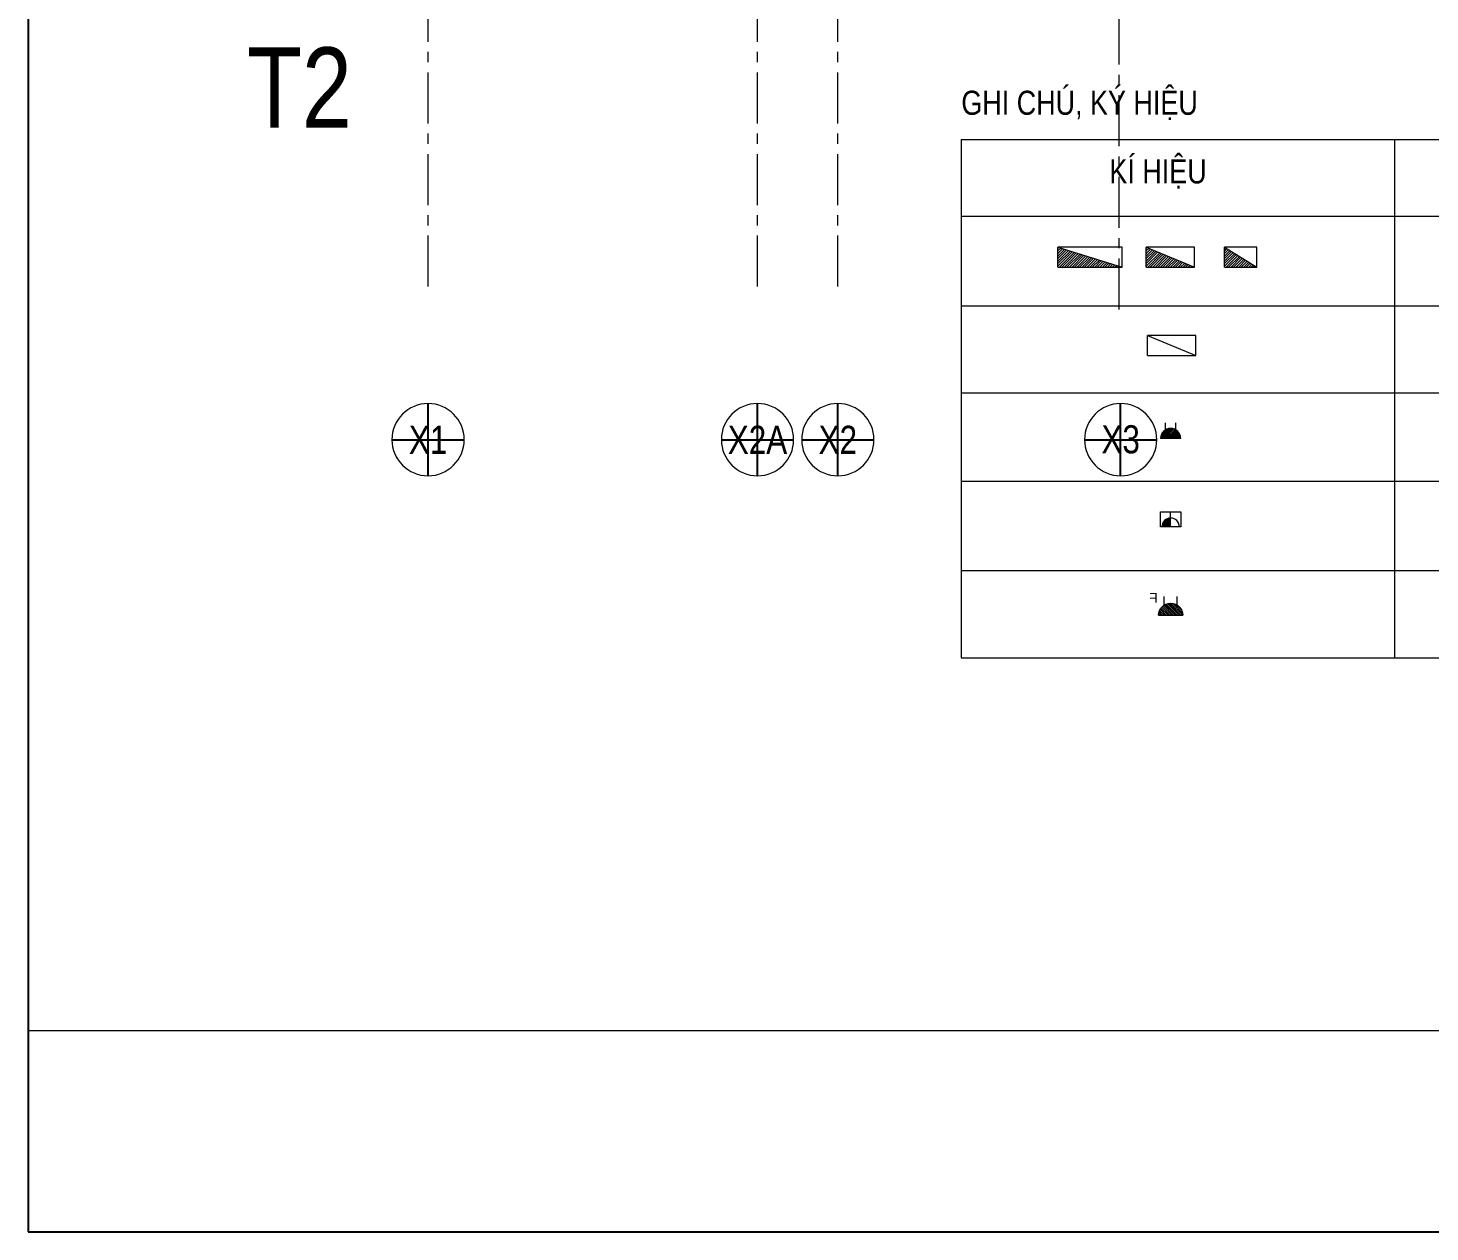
# Model space of a CAD drawing. Header units: millimetres. Extents: x -343543 to 400519, y -115663 to 104219.
# Drawn here: x -4979 to 12470, y -65663 to -50676 of the extents above; entities that cross this region are included whole.
import ezdxf
from ezdxf.enums import TextEntityAlignment as Align
from ezdxf.xclip import XClip

# ---------------------------------------------------------------- set-up
doc = ezdxf.new("R2010")
doc.units = ezdxf.units.MM
doc.header["$XCLIPFRAME"] = 0
doc.linetypes.add('XREF MAT BANG TUONG XAY$0$CENTER', pattern=[50.8, 31.75, -6.35, 6.35, -6.35])
doc.layers.get('0').update_dxf_attribs({"color": 231, "lineweight": 0})
doc.layers.get('DefPoints').update_dxf_attribs({"color": 191})
for name, color, linetype, lineweight in [('04. Xref_KyHieuChung$0$1-INNO-E-Power', 2, 'Continuous', 5), ('04. Xref_KyHieuChung$0$1-INNO-E-Socket', 4, 'Continuous', 5), ('1-INNO-E-Socket', 4, 'Continuous', 5), ('A-SYMBOLS', 10, 'Continuous', 13), ('E - EQ', 10, 'Continuous', 25), ('XREF MAT BANG TUONG XAY$0$00.xref_IKIGAI_Truc$0$A-SYMBOLS', 8, 'Continuous', 13), ('XREF MAT BANG TUONG XAY$0$A-GRID', 8, 'XREF MAT BANG TUONG XAY$0$CENTER', 15)]:
    doc.layers.add(name, color=color, linetype=linetype, lineweight=lineweight)
doc.layers.add('E-text', color=3, linetype='Continuous')
doc.styles.add('INNO-Arial', font='arial.ttf')
doc.styles.add('UV-ABC', font='arial.ttf', dxfattribs={"width": 0.75})
doc.styles.add('XREF MAT BANG TUONG XAY$0$00.xref_IKIGAI_Truc$0$VTK_Arial_3.5 mm', font='arial.ttf', dxfattribs={"width": 0.8, "height": 3.5})
doc.styles.add('XREF MAT BANG TUONG XAY$0$xref_IKIGAI_Cot$0$Dce_Text', font='arial.ttf', dxfattribs={"width": 0.8})
pattern_1 = [(45, (-641.971, -356.651), (-9.45713, 9.45713), [])]

# ---------------------------------------------------------------- blocks, each defined once
blk = doc.blocks.new('*U131')
at = {"color": 8}
blk.add_circle((0, 0), 4.5, dxfattribs=at)
at = {"layer": 'DefPoints', "color": 8}
for p, q in [((0, 4.5), (0, -4.5)), ((-4.5, 0), (4.5, 0))]:
    blk.add_line(p, q, dxfattribs=at)
at = {"color": 8, "style": 'XREF MAT BANG TUONG XAY$0$00.xref_IKIGAI_Truc$0$VTK_Arial_3.5 mm', "width": 0.8}
blk.add_attdef('X12', text='', height=3.5, dxfattribs=at).set_placement((0, 0), align=Align.MIDDLE_CENTER)
blk = doc.blocks.new('XREF MAT BANG TUONG XAY$0$xref_IKIGAI_Cot')
at = {"layer": 'XREF MAT BANG TUONG XAY$0$A-GRID', "color": 8, "ltscale": 20}
for points in [[(0, -53895), (0, -27075.6)], [(5100, -53895), (5100, -27075.6)], [(8600, -54179.1), (8600, -27075.6)], [(4100, -53895), (4100, -39364.6)]]:
    blk.add_lwpolyline(points, dxfattribs=at)
at = {"layer": 'XREF MAT BANG TUONG XAY$0$00.xref_IKIGAI_Truc$0$A-SYMBOLS', "color": 8}
ref = blk.add_blockref('*U131', (0, -55800), dxfattribs=dict(at, xscale=-100, yscale=100, zscale=100, rotation=180))
ref.add_attrib('X12', 'X1', dxfattribs={"layer": '0', "height": 350, "style": 'XREF MAT BANG TUONG XAY$0$00.xref_IKIGAI_Truc$0$VTK_Arial_3.5 mm', "width": 0.8}).set_placement((0, -55801.4), align=Align.MIDDLE_CENTER)
ref = blk.add_blockref('*U131', (4100, -55800), dxfattribs=dict(at, xscale=-100, yscale=100, zscale=100, rotation=180))
ref.add_attrib('X12', 'X2A', dxfattribs={"layer": '0', "height": 350, "style": 'XREF MAT BANG TUONG XAY$0$00.xref_IKIGAI_Truc$0$VTK_Arial_3.5 mm', "width": 0.8}).set_placement((4100, -55801.4), align=Align.MIDDLE_CENTER)
ref = blk.add_blockref('*U131', (5100, -55800), dxfattribs=dict(at, xscale=-100, yscale=100, zscale=100, rotation=180))
ref.add_attrib('X12', 'X2', dxfattribs={"layer": '0', "height": 350, "style": 'XREF MAT BANG TUONG XAY$0$00.xref_IKIGAI_Truc$0$VTK_Arial_3.5 mm', "width": 0.8}).set_placement((5100, -55801.4), align=Align.MIDDLE_CENTER)
ref = blk.add_blockref('*U131', (8620.2, -55800), dxfattribs=dict(at, xscale=-100, yscale=100, zscale=100, rotation=180))
ref.add_attrib('X12', 'X3', dxfattribs={"layer": '0', "height": 350, "style": 'XREF MAT BANG TUONG XAY$0$00.xref_IKIGAI_Truc$0$VTK_Arial_3.5 mm', "width": 0.8}).set_placement((8620.2, -55795.2), align=Align.MIDDLE_CENTER)
at = {"layer": 'DefPoints', "color": 8, "style": 'XREF MAT BANG TUONG XAY$0$xref_IKIGAI_Cot$0$Dce_Text', "width": 0.8}
blk.add_text('T2', height=1000, dxfattribs=at).set_placement((-1600.1, -51416.5), align=Align.MIDDLE_CENTER)
blk = doc.blocks.new('01.Xref _MB T1')
at = {"color": 8}
blk.add_lwpolyline([(-4979.15314, -63156.18578), (44420.84686, -63156.18578), (44420.84686, -23156.18578), (-4979.15314, -23156.18578)], close=True, dxfattribs=at)
ref = blk.add_blockref('XREF MAT BANG TUONG XAY$0$xref_IKIGAI_Cot', (-0.00927, -0.00001), dxfattribs=at)
XClip(ref).set_block_clipping_path([(-5181.1494167775, -58156.1251844964), (44638.3275875031, -24933.2650512661)])
blk = doc.blocks.new('04. Xref_KyHieuChung$0$Tu dien 1200x800x250')
at = {"layer": '04. Xref_KyHieuChung$0$1-INNO-E-Power'}
h = blk.add_hatch(dxfattribs=at)
h.set_pattern_fill('ANSI31', color=256, scale=7)
h.paths.add_polyline_path([(-400, 250), (-400, 0), (400, 0)])
for p, q in [((-400, 250), (400, 0)), ((400, 250), (-400, 250)), ((-400, 0), (-400, 250)), ((400, 0), (400, 250)), ((-400, 0), (400, 0))]:
    blk.add_line(p, q, dxfattribs=at)
blk = doc.blocks.new('04. Xref_KyHieuChung$0$Tu dien bo mon khac')
at = {"layer": '04. Xref_KyHieuChung$0$1-INNO-E-Power'}
for p, q in [((-300, 250), (300, 0)), ((300, 250), (-300, 250)), ((-300, 0), (-300, 250)), ((300, 0), (300, 250)), ((-300, 0), (300, 0))]:
    blk.add_line(p, q, dxfattribs=at)
blk = doc.blocks.new('04. Xref_KyHieuChung$0$Tu dien 800x600x250')
at = {"layer": '04. Xref_KyHieuChung$0$1-INNO-E-Power'}
h = blk.add_hatch(dxfattribs=at)
h.set_pattern_fill('ANSI31', color=256, scale=7)
h.paths.add_polyline_path([(-300, 250), (-300, 0), (300, 0)])
for p, q in [((-300, 250), (300, 0)), ((300, 250), (-300, 250)), ((-300, 0), (-300, 250)), ((300, 0), (300, 250)), ((-300, 0), (300, 0))]:
    blk.add_line(p, q, dxfattribs=at)
blk = doc.blocks.new('04. Xref_KyHieuChung$0$Tu dien 600x400x250')
at = {"layer": '04. Xref_KyHieuChung$0$1-INNO-E-Power'}
h = blk.add_hatch(dxfattribs=at)
h.set_pattern_fill('ANSI31', color=256, scale=7)
h.paths.add_polyline_path([(-200, 250), (-200, 0), (200, 0)])
for p, q in [((-200, 250), (200, 0)), ((200, 250), (-200, 250)), ((-200, 0), (-200, 250)), ((200, 0), (200, 250)), ((-200, 0), (200, 0))]:
    blk.add_line(p, q, dxfattribs=at)
blk = doc.blocks.new('*U53')
at = {"layer": '04. Xref_KyHieuChung$0$1-INNO-E-Socket'}
h = blk.add_hatch(dxfattribs=at)
h.set_pattern_fill('ANSI31,O', scale=106.995219)
h.set_pattern_definition(pattern_1)
h.paths.add_polyline_path([(125, 0, 1), (-125, 0)])
for p, q in [((-66, 106), (-66, 195)), ((66, 106), (66, 195)), ((125, 0), (-125, 0)), ((109, 0), (-109, 0))]:
    blk.add_line(p, q, dxfattribs=at)
blk.add_arc((0, 0), 125, 0, 180, dxfattribs=at)
blk = doc.blocks.new('*U54')
at = {"layer": '04. Xref_KyHieuChung$0$1-INNO-E-Socket'}
h = blk.add_hatch(color=4, dxfattribs=at)
h.dxf.hatch_style = 1
h.paths.add_polyline_path([(-109.375, 0), (0, 0), (0, 109.375, 0.414213562)])
at = {"layer": '04. Xref_KyHieuChung$0$1-INNO-E-Socket', "color": 1}
for p, q in [((-125, 187.5), (125, 187.5)), ((-125, 0), (-125, 187.5)), ((125, 187.5), (125, 0)), ((125, 0), (-125, 0))]:
    blk.add_line(p, q, dxfattribs=at)
at = {"layer": '04. Xref_KyHieuChung$0$1-INNO-E-Socket'}
for p, q in [((0, 0), (0, 187.5)), ((109.375, 0), (-109.375, 0))]:
    blk.add_line(p, q, dxfattribs=at)
blk.add_arc((0, 0), 109.375, 0, 180, dxfattribs=at)
blk = doc.blocks.new('*U29')
at = {"layer": '1-INNO-E-Socket'}
h = blk.add_hatch(dxfattribs=at)
h.set_pattern_fill('ANSI31,O', scale=106.995219)
h.set_pattern_definition(pattern_1)
h.paths.add_polyline_path([(125, 0, 1), (-125, 0)])
for p, q in [((-66, 106), (-66, 195)), ((66, 106), (66, 195)), ((125, 0), (-125, 0)), ((109, 0), (-109, 0))]:
    blk.add_line(p, q, dxfattribs=at)
blk.add_arc((0, 0), 125, 0, 180, dxfattribs=at)
at = {"layer": 'E-text', "style": 'INNO-Arial'}
blk.add_text('F', height=100, dxfattribs=at).set_placement((135, 131))

msp = doc.modelspace()

# ---------------------------------------------------------------- block references
at = {"layer": 'A-SYMBOLS'}
msp.add_blockref('01.Xref _MB T1', (0, 0), dxfattribs=at)

# ---------------------------------------------------------------- next in the draw order: linework, layer by layer
at = {"color": 235}
for points in [[(6637.1, -52064.3), (39492.6, -52064.3)], [(6637.1, -52064.3), (6637.1, -58515.8)], [(12030.5, -52064.3), (12030.5, -58515.8)], [(6637.1, -53015.8), (23064.9, -53015.8)]]:
    msp.add_lwpolyline(points, dxfattribs=at)
at = {"color": 8}
for points in [[(6637.1, -54135.3), (23064.9, -54135.3)], [(6637.1, -55215.8), (23064.9, -55215.8)], [(6637.1, -56315.8), (23064.9, -56315.8)], [(6637.1, -57426.8), (23064.9, -57426.8)], [(6637.1, -58515.8), (23064.9, -58515.8)]]:
    msp.add_lwpolyline(points, dxfattribs=at)
at = {"layer": 'DefPoints'}
msp.add_lwpolyline([(-4979.2, -65662.8), (44420.8, -65662.8), (44420.8, -25662.8), (-4979.2, -25662.8)], close=True, dxfattribs=at)

# ---------------------------------------------------------------- next in the draw order: block references
at = {"layer": '04. Xref_KyHieuChung$0$1-INNO-E-Power'}
for name, p in [('04. Xref_KyHieuChung$0$Tu dien 1200x800x250', (8239, -53652.4)), ('04. Xref_KyHieuChung$0$Tu dien 800x600x250', (9239.3, -53652.4)), ('04. Xref_KyHieuChung$0$Tu dien 600x400x250', (10113, -53652.4)), ('04. Xref_KyHieuChung$0$Tu dien bo mon khac', (9253.8, -54752.4))]:
    msp.add_blockref(name, p, dxfattribs=at)
at = {"layer": '04. Xref_KyHieuChung$0$1-INNO-E-Socket'}
for name, p in [('*U53', (9242.3, -55785)), ('*U54', (9242.3, -56885))]:
    msp.add_blockref(name, p, dxfattribs=at)
at = {"layer": 'E - EQ', "xscale": -1.2, "yscale": 1.2, "zscale": 1.2}
msp.add_blockref('*U29', (9242.3, -57985), dxfattribs=at)

# ---------------------------------------------------------------- next in the draw order: texts
at = {"layer": 'E-text', "style": 'UV-ABC', "width": 0.8}
for s, p in [('GHI CHÚ, KÝ HIỆU', (6637.1, -51755.9)), ('KÍ HIỆU', (8480.3, -52610.3))]:
    msp.add_text(s, height=300, dxfattribs=at).set_placement(p)

doc.saveas('drawing.dxf')
